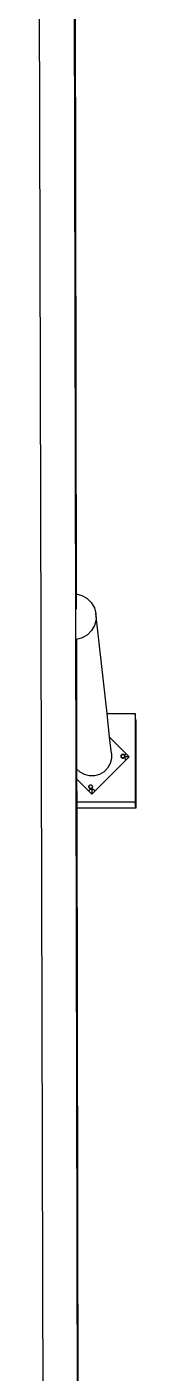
# Model space of a CAD drawing. Header units: inches. Extents: x -1152 to 1243, y -567 to 664.
# Drawn here: x -37.4 to -15.3, y 48.5 to 356 of the extents above; entities that cross this region are included whole.
import ezdxf

# ---------------------------------------------------------------- set-up
doc = ezdxf.new("R2010")
doc.units = ezdxf.units.IN
doc.header["$MEASUREMENT"] = 0

msp = doc.modelspace()

# ---------------------------------------------------------------- linework, layer by layer
for p, q in [((-27.40277, -566.54973), (-29.64883, 529.8555)), ((-36.34734, -8.49912), (-37.38775, 390.36562)), ((-29.2744, 390.36562), (-28.93979, 226.48434)), ((-28.93979, 226.48434), (-27.68804, 226.16555)), ((-28.93979, 226.48434), (-28.93262, 222.97287)), ((-27.68804, 226.16555), (-26.48785, 225.49237)), ((-26.48785, 225.49237), (-25.50278, 224.53148)), ((-25.50278, 224.53148), (-24.79997, 223.34839)), ((-24.79997, 223.34839), (-24.42732, 222.0237)), ((-24.42732, 222.0237), (-24.41022, 220.64771)), ((-21.91079, 199.15057), (-24.42732, 222.0237)), ((-24.74983, 219.31417), (-25.42302, 218.11398)), ((-24.41022, 220.64771), (-24.74983, 219.31417)), ((-28.89168, 216.05345), (-28.93262, 216.05294)), ((-28.91828, 215.9458), (-28.85829, 186.56653)), ((-27.567, 216.4261), (-28.89168, 216.05345)), ((-26.3839, 217.12891), (-27.567, 216.4261)), ((-25.42302, 218.11398), (-26.3839, 217.12891)), ((-21.91079, 199.15057), (-15.46689, 199.15057)), ((-21.31699, 193.75342), (-21.91079, 199.15057)), ((-15.46689, 199.15057), (-15.46689, 178.88571)), ((-15.34933, 197.63686), (-15.46689, 199.15057)), ((-15.34933, 197.63686), (-15.34933, 177.52603)), ((-21.31699, 193.75342), (-17.60192, 190.03835)), ((-20.91128, 190.06588), (-21.31699, 193.75342)), ((-17.60563, 188.53085), (-24.62572, 181.51076)), ((-17.60101, 188.52482), (-24.62445, 181.50138)), ((-21.18737, 187.74636), (-21.76366, 186.71892)), ((-20.89664, 188.88795), (-21.18737, 187.74636)), ((-20.91128, 190.06588), (-20.89664, 188.88795)), ((-18.69663, 189.50777), (-18.71101, 189.39855)), ((-18.71101, 189.39855), (-18.69663, 189.28932)), ((-18.69862, 189.41874), (-18.68473, 189.52425)), ((-18.69629, 189.40107), (-18.69862, 189.41874)), ((-18.65447, 189.60956), (-18.69663, 189.50777)), ((-18.69663, 189.39855), (-18.69629, 189.40107)), ((-18.68473, 189.31322), (-18.69663, 189.39855)), ((-18.69663, 189.28932), (-18.65447, 189.18753)), ((-18.68473, 189.52425), (-18.644, 189.62258)), ((-18.644, 189.21489), (-18.68473, 189.31322)), ((-18.68274, 189.29304), (-18.68473, 189.31322)), ((-18.64201, 189.19472), (-18.68274, 189.29304)), ((-18.5874, 189.69696), (-18.65447, 189.60956)), ((-18.65447, 189.18753), (-18.59623, 189.11164)), ((-18.644, 189.62258), (-18.5874, 189.69696)), ((-18.57921, 189.13046), (-18.644, 189.21489)), ((-18.58606, 189.12181), (-18.64201, 189.19472)), ((-18.51016, 189.7742), (-18.59757, 189.70713)), ((-18.59757, 189.70713), (-18.5874, 189.69696)), ((-18.59623, 189.11164), (-18.59757, 189.1103)), ((-18.59757, 189.1103), (-18.59181, 189.10588)), ((-18.58606, 189.12181), (-18.59623, 189.11164)), ((-18.59623, 189.11164), (-18.59181, 189.10588)), ((-18.59181, 189.10588), (-18.51016, 189.04323)), ((-18.59181, 189.10588), (-18.5874, 189.10013)), ((-18.5874, 189.69696), (-18.57921, 189.70701)), ((-18.5874, 189.10013), (-18.5, 189.03306)), ((-18.57819, 189.12968), (-18.58606, 189.12181)), ((-18.57723, 189.1103), (-18.58606, 189.12181)), ((-18.57921, 189.70701), (-18.49478, 189.7718)), ((-18.57819, 189.12968), (-18.57921, 189.13046)), ((-18.49478, 189.06567), (-18.57819, 189.12968)), ((-18.49281, 189.04552), (-18.57723, 189.1103)), ((-18.40838, 189.81636), (-18.51016, 189.7742)), ((-18.51016, 189.04323), (-18.40838, 189.00107)), ((-18.5, 189.03306), (-18.39821, 188.9909)), ((-18.49478, 189.7718), (-18.39645, 189.81253)), ((-18.39645, 189.02494), (-18.49478, 189.06567)), ((-18.39449, 189.00479), (-18.49281, 189.04552)), ((-18.29915, 189.83074), (-18.40838, 189.81636)), ((-18.40838, 189.00107), (-18.29915, 188.98669)), ((-18.39821, 188.9909), (-18.28898, 188.97652)), ((-18.39645, 189.81253), (-18.29093, 189.82642)), ((-18.29093, 189.01105), (-18.39645, 189.02494)), ((-18.28898, 188.9909), (-18.39449, 189.00479)), ((-18.18993, 189.81636), (-18.29915, 189.83074)), ((-18.29915, 188.98669), (-18.28898, 188.98803)), ((-18.29093, 189.82642), (-18.18542, 189.81253)), ((-18.18542, 189.02494), (-18.29093, 189.01105)), ((-18.28898, 188.9909), (-18.28898, 189.01131)), ((-18.18348, 189.00479), (-18.28898, 188.9909)), ((-18.28898, 188.98803), (-18.18993, 189.00107)), ((-18.28898, 188.98803), (-18.28898, 188.9909)), ((-18.28898, 188.97652), (-18.17976, 188.9909)), ((-18.28898, 188.97652), (-18.28898, 188.98803)), ((-18.08814, 189.7742), (-18.18993, 189.81636)), ((-18.18993, 189.00107), (-18.18348, 189.00479)), ((-18.18542, 189.81253), (-18.08709, 189.7718)), ((-18.08709, 189.06567), (-18.18542, 189.02494)), ((-18.08814, 189.04323), (-18.18348, 189.00479)), ((-18.17976, 188.9909), (-18.07797, 189.03306)), ((-18.00074, 189.70713), (-18.08814, 189.7742)), ((-18.08814, 189.04323), (-18.00074, 189.1103)), ((-18.08709, 189.7718), (-18.00266, 189.70701)), ((-18.00266, 189.13046), (-18.08709, 189.06567)), ((-18.07797, 189.03306), (-17.99057, 189.10013)), ((-18.00266, 189.70701), (-17.93787, 189.62258)), ((-17.93787, 189.21489), (-18.00266, 189.13046)), ((-17.93367, 189.61972), (-18.00074, 189.70713)), ((-17.93367, 189.1977), (-18.00074, 189.1103)), ((-17.9235, 189.60956), (-17.99057, 189.69696)), ((-17.99057, 189.10013), (-17.9235, 189.18753)), ((-17.93787, 189.62258), (-17.89714, 189.52425)), ((-17.91212, 189.27705), (-17.93787, 189.21489)), ((-17.89151, 189.51794), (-17.93367, 189.61972)), ((-17.90939, 189.25631), (-17.93367, 189.1977)), ((-17.88134, 189.50777), (-17.9235, 189.60956)), ((-17.9235, 189.18753), (-17.88253, 189.28646)), ((-17.89714, 189.31322), (-17.91212, 189.27705)), ((-17.91212, 189.27705), (-17.90939, 189.25631)), ((-17.89691, 189.28646), (-17.90939, 189.25631)), ((-17.90939, 189.25631), (-17.87713, 189.01124)), ((-17.89691, 189.28646), (-17.90766, 189.28646)), ((-17.89714, 189.52425), (-17.8896, 189.46697)), ((-17.88363, 189.41588), (-17.89714, 189.31322)), ((-17.89523, 189.29304), (-17.89691, 189.28646)), ((-17.88253, 189.28646), (-17.89691, 189.28646)), ((-17.88134, 189.39855), (-17.89523, 189.29304)), ((-17.89523, 189.29304), (-17.89151, 189.29949)), ((-17.8872, 189.48519), (-17.89151, 189.51794)), ((-17.89151, 189.29949), (-17.87713, 189.40871)), ((-17.8872, 189.48519), (-17.8896, 189.46697)), ((-17.8896, 189.46697), (-17.88325, 189.41874)), ((-17.87713, 189.56167), (-17.8872, 189.48519)), ((-17.87713, 189.40871), (-17.8872, 189.48519)), ((-17.88363, 189.41588), (-17.88325, 189.41874)), ((-17.88363, 189.41588), (-17.88134, 189.39855)), ((-17.88253, 189.28646), (-17.88134, 189.28932)), ((-16.85002, 189.28646), (-17.88253, 189.28646)), ((-17.86696, 189.39855), (-17.88134, 189.50777)), ((-17.88134, 189.28932), (-17.86696, 189.39855)), ((-17.7709, 189.81813), (-17.87713, 189.56167)), ((-17.87713, 189.01124), (-17.7709, 188.75479)), ((-17.60192, 190.03835), (-17.7709, 189.81813)), ((-17.7709, 188.75479), (-17.60192, 188.53456)), ((-17.60192, 188.53456), (-17.60563, 188.53085)), ((-17.60563, 188.53085), (-17.60101, 188.52482)), ((-17.60192, 190.03835), (-16.85002, 189.28646)), ((-16.85448, 189.282), (-17.60192, 188.53456)), ((-17.60101, 188.52482), (-17.60192, 188.53456)), ((-16.84915, 189.27668), (-17.60101, 188.52482)), ((-16.85002, 189.28646), (-16.85448, 189.282)), ((-16.85448, 189.282), (-16.84915, 189.27668)), ((-16.84915, 189.27668), (-16.85002, 189.28646)), ((-28.08001, 185.80736), (-28.85829, 186.56653)), ((-28.85829, 186.56653), (-28.85353, 184.23478)), ((-27.05257, 185.23107), (-28.08001, 185.80736)), ((-25.91098, 184.94034), (-27.05257, 185.23107)), ((-24.73305, 184.95498), (-25.91098, 184.94034)), ((-23.59904, 185.27399), (-24.73305, 184.95498)), ((-22.58623, 185.87564), (-23.59904, 185.27399)), ((-21.76366, 186.71892), (-22.58623, 185.87564)), ((-26.12951, 181.51076), (-28.85353, 184.23478)), ((-28.85353, 184.23478), (-28.85351, 184.22673)), ((-26.12816, 181.50138), (-28.85351, 184.22673)), ((-28.85351, 184.22673), (-28.84261, 178.88571)), ((-25.90929, 181.67975), (-26.12951, 181.51076)), ((-26.12816, 181.50138), (-26.12951, 181.51076)), ((-25.37762, 180.75886), (-26.12951, 181.51076)), ((-25.3763, 180.74953), (-26.12816, 181.50138)), ((-26.05986, 182.5375), (-26.07424, 182.42827)), ((-26.07424, 182.42827), (-26.05986, 182.31905)), ((-26.06264, 182.44772), (-26.04875, 182.55324)), ((-26.04875, 182.34221), (-26.06264, 182.44772)), ((-26.0177, 182.63929), (-26.05986, 182.5375)), ((-26.05986, 182.31905), (-26.0177, 182.21726)), ((-26.04875, 182.55324), (-26.00802, 182.65157)), ((-26.00802, 182.24388), (-26.04875, 182.34221)), ((-26.04597, 182.32277), (-26.04875, 182.34221)), ((-26.00525, 182.22445), (-26.04597, 182.32277)), ((-26.00802, 182.65157), (-26.0177, 182.63929)), ((-26.0177, 182.21726), (-25.95063, 182.12986)), ((-26.00802, 182.65157), (-25.95063, 182.72669)), ((-25.94323, 182.15945), (-26.00802, 182.24388)), ((-25.94047, 182.14003), (-26.00525, 182.22445)), ((-25.95063, 182.72669), (-25.94323, 182.736)), ((-25.95063, 182.12986), (-25.86323, 182.06279)), ((-25.94323, 182.736), (-25.8588, 182.80079)), ((-25.8588, 182.09466), (-25.94323, 182.15945)), ((-25.85604, 182.07525), (-25.94047, 182.14003)), ((-25.65283, 181.78597), (-25.90929, 181.67975)), ((-25.86323, 182.06279), (-25.76145, 182.02063)), ((-25.8588, 182.80079), (-25.76047, 182.84152)), ((-25.76047, 182.05393), (-25.8588, 182.09466)), ((-25.75772, 182.03452), (-25.85604, 182.07525)), ((-25.76145, 182.02063), (-25.65222, 182.00625)), ((-25.76047, 182.84152), (-25.65495, 182.85541)), ((-25.65495, 182.04004), (-25.76047, 182.05393)), ((-25.65222, 182.02063), (-25.75772, 182.03452)), ((-25.65495, 182.85541), (-25.54944, 182.84152)), ((-25.54944, 182.05393), (-25.65495, 182.04004)), ((-25.37762, 181.82221), (-25.65283, 181.78597)), ((-25.65222, 182.02063), (-25.65222, 182.0404)), ((-25.54671, 182.03452), (-25.65222, 182.02063)), ((-25.65222, 182.00625), (-25.54299, 182.02063)), ((-25.65222, 182.00625), (-25.65222, 182.02063)), ((-25.54944, 182.84152), (-25.45111, 182.80079)), ((-25.45111, 182.09466), (-25.54944, 182.05393)), ((-25.4484, 182.07525), (-25.54671, 182.03452)), ((-25.54299, 182.02063), (-25.44121, 182.06279)), ((-25.45111, 182.80079), (-25.36668, 182.736)), ((-25.36668, 182.15945), (-25.45111, 182.09466)), ((-25.36397, 182.14003), (-25.4484, 182.07525)), ((-25.44121, 182.06279), (-25.3538, 182.12986)), ((-25.1024, 181.78597), (-25.37762, 181.82221)), ((-24.63047, 181.50601), (-25.37762, 180.75886)), ((-24.62445, 181.50138), (-25.3763, 180.74953)), ((-25.36668, 182.736), (-25.30189, 182.65157)), ((-25.30189, 182.24388), (-25.36668, 182.15945)), ((-25.29919, 182.22445), (-25.36397, 182.14003)), ((-25.28674, 182.63929), (-25.3538, 182.72669)), ((-25.3538, 182.12986), (-25.28674, 182.21726)), ((-25.3538, 182.12986), (-25.3538, 180.75886)), ((-25.30189, 182.65157), (-25.26116, 182.55324)), ((-25.26116, 182.34221), (-25.30189, 182.24388)), ((-25.25847, 182.32277), (-25.29919, 182.22445)), ((-25.24458, 182.5375), (-25.28674, 182.63929)), ((-25.28674, 182.21726), (-25.24458, 182.31905)), ((-25.25847, 182.53378), (-25.26116, 182.55324)), ((-25.24727, 182.44772), (-25.26116, 182.34221)), ((-25.25847, 182.53378), (-25.24727, 182.44772)), ((-25.24458, 182.42827), (-25.25847, 182.32277)), ((-25.24458, 182.42827), (-25.24727, 182.44772)), ((-25.2302, 182.42827), (-25.24458, 182.5375)), ((-25.24458, 182.31905), (-25.2302, 182.42827)), ((-24.84594, 181.67975), (-25.1024, 181.78597)), ((-24.62572, 181.51076), (-24.84594, 181.67975)), ((-24.62572, 181.51076), (-24.63047, 181.50601)), ((-24.62445, 181.50138), (-24.63047, 181.50601)), ((-24.62445, 181.50138), (-24.62572, 181.51076)), ((-15.46689, 178.88571), (-28.84261, 178.88571)), ((-28.84261, 178.88571), (-28.83983, 177.52603)), ((-25.3763, 180.74953), (-25.37762, 180.75886)), ((-15.34933, 177.52603), (-15.46689, 178.88571)), ((-15.34933, 177.52603), (-28.83983, 177.52603)), ((-28.83983, 177.52603), (-28.46001, -8.49912))]:
    msp.add_line(p, q)

doc.saveas('drawing.dxf')
